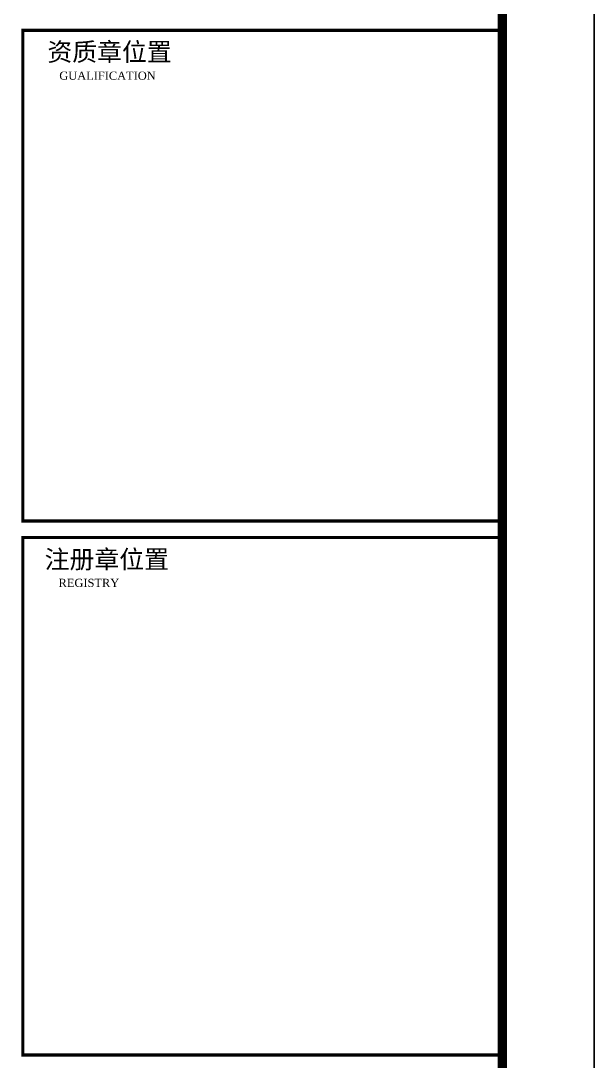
# Model space of a CAD drawing. Extents: x -2746917 to -971774, y -3334247 to -3250358.
# Drawn here: x -2447746 to -2441503, y -3291778 to -3280446 of the extents above; entities that cross this region are included whole.
import ezdxf

# ---------------------------------------------------------------- set-up
doc = ezdxf.new("R2010")
doc.units = 0
doc.header["$LTSCALE"] = 1000
doc.header["$MEASUREMENT"] = 0
doc.layers.get('0').update_dxf_attribs({"linetype": 'CONTINUOUS'})
doc.layers.add('PUB_TEXT', color=7, linetype='CONTINUOUS')
doc.layers.add('PUB_TITLE', color=4, linetype='CONTINUOUS')
doc.layers.add('yichutu', color=7, linetype='CONTINUOUS', true_color=0xffffff, plot=False)
doc.styles.add('GHF', font='times.ttf')
doc.styles.add('STYLE1', font='simhei.ttf', dxfattribs={"width": 0.8})

# ---------------------------------------------------------------- blocks, each defined once
blk = doc.blocks.new('yct-891-420-89100-42000-100-2004.0')
at = {"layer": 'yichutu', "color": 7, "true_color": 0xffffff}
blk.add_lwpolyline([(0, 0), (0, 42000), (89100, 42000), (89100, 0)], close=True, dxfattribs=at)
blk = doc.blocks.new('A$C440D491C')
at = {"layer": 'PUB_TITLE'}
blk.add_lwpolyline([(0, 0), (0, 42000), (89100, 42000), (89100, 0)], close=True, dxfattribs=at)
at = {"layer": 'PUB_TITLE', "const_width": 100}
blk.add_lwpolyline([(88100, 1000), (88100, 41000), (713, 41000), (713, 1000), (88100, 1000)], dxfattribs=at)
at = {"layer": 'PUB_TITLE', "color": 4, "const_width": 35.1}
for points in [[(82879, 30278), (88100, 30278), (88100, 35622), (82879, 35622)], [(82879, 30099), (88100, 30099), (88100, 24461), (82879, 24461)]]:
    blk.add_lwpolyline(points, close=True, dxfattribs=at)
at = {"layer": 'PUB_TEXT'}
for s, height, style, p in [('资质章位置', 198.6, 'STYLE1', (83146, 35289)), ('GUALIFICATION', 89.36, 'GHF', (83276, 35084)), ('注册章位置', 198.6, 'STYLE1', (83116, 29762)), ('REGISTRY', 89.4, 'GHF', (83268, 29560))]:
    blk.add_text(s, height=height, dxfattribs=dict(at, style=style)).set_placement(p)

msp = doc.modelspace()

# ---------------------------------------------------------------- block references
at = {"ltscale": 1.5}
msp.add_blockref('A$C440D491C', (-2530602.64, -3316173.05), dxfattribs=at)
at = {"layer": 'yichutu'}
msp.add_blockref('yct-891-420-89100-42000-100-2004.0', (-2530602.64, -3316173.05), dxfattribs=at)

doc.saveas('drawing.dxf')
